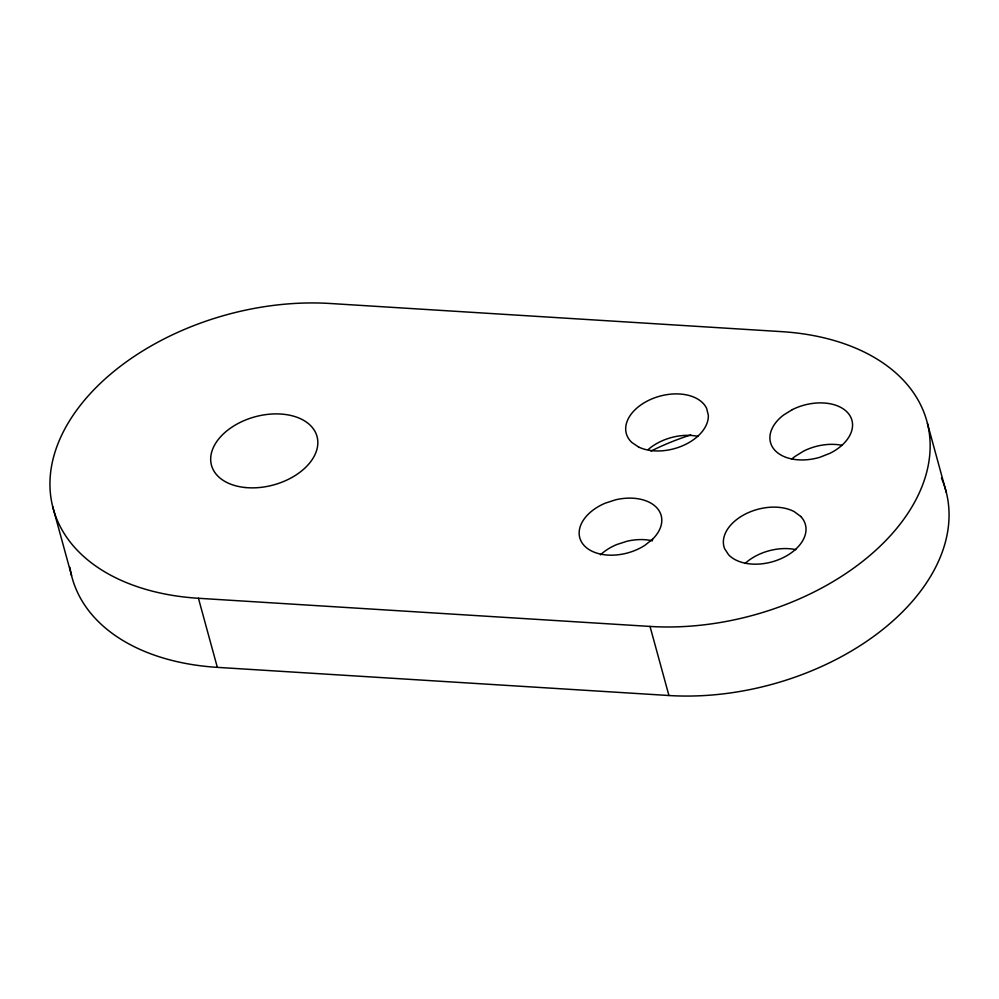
<?xml version="1.0" encoding="UTF-8"?>
<svg xmlns="http://www.w3.org/2000/svg" width="999" height="999" viewBox="0 0 999 999"><rect width="100%" height="100%" fill="white"/><g stroke="black" fill="none" stroke-linecap="round" stroke-linejoin="round"><path stroke-width="1.5" d="M198.439 598.276L650.024 626.435A218.793 141.221 -15.3 0 0 919.792 491.758A218.793 141.221 -15.3 0 0 781.668 331.643L330.07 303.484A218.793 141.221 -15.3 0 0 60.302 438.161A218.793 141.221 -15.3 0 0 198.439 598.276L217.332 667.357L668.93 695.516A218.793 141.221 -15.3 0 0 882.829 629.432A218.793 141.221 -15.3 0 0 941.458 478.084M927.447 423.451L946.34 492.532M650.024 626.435L668.93 695.516M52.66 506.468L71.553 575.549M217.332 667.357A218.793 141.221 -15.3 0 1 69.918 567.382M791.595 459.253A42.195 27.235 -15.3 0 1 794.842 456.531L803.733 451.036A42.195 27.235 -15.3 0 1 842.357 445.392M745.042 563.486A42.195 27.235 -15.3 0 1 795.803 549.625M600.436 554.857A42.195 27.235 -15.3 0 1 616.658 544.58L627.135 541.208A42.195 27.235 -15.3 0 1 652.422 540.809M648.314 449.425A42.195 27.235 -15.3 0 1 698.001 436.376M651.023 451.073A187.537 121.041 -15.3 0 1 690.771 434.94M652.822 538.961L645.054 545.204A42.195 27.235 -15.3 0 1 584.328 545.729A42.195 27.235 -15.3 0 1 605.319 503.134L615.796 499.75A42.195 27.235 -15.3 0 1 656.618 507.579A42.195 27.235 -15.3 0 1 652.822 538.961M792.382 409.59L783.503 415.084A42.195 27.235 -15.3 0 0 774.437 449.787A42.195 27.235 -15.3 0 0 819.892 457.267L830.057 453.259A42.195 27.235 -15.3 0 0 848.014 413.049A42.195 27.235 -15.3 0 0 792.382 409.59M638.623 447.028L631.818 442.457A42.195 27.235 -15.3 0 1 650.124 399.662A42.195 27.235 -15.3 0 1 706.618 408.354L708.328 415.247A42.195 27.235 -15.3 0 1 683.903 445.192A42.195 27.235 -15.3 0 1 638.623 447.028M800.736 516.471L794.28 511.663A42.195 27.235 -15.3 0 0 744.48 514.522A42.195 27.235 -15.3 0 0 724.625 548.701L728.633 554.82A42.195 27.235 -15.3 0 0 784.889 556.78A42.195 27.235 -15.3 0 0 800.736 516.471M245.155 487.512A54.695 35.302 -15.3 0 0 317.158 436.988A54.695 35.302 -15.3 0 0 230.457 428.146A54.695 35.302 -15.3 0 0 245.155 487.512"/></g></svg>
